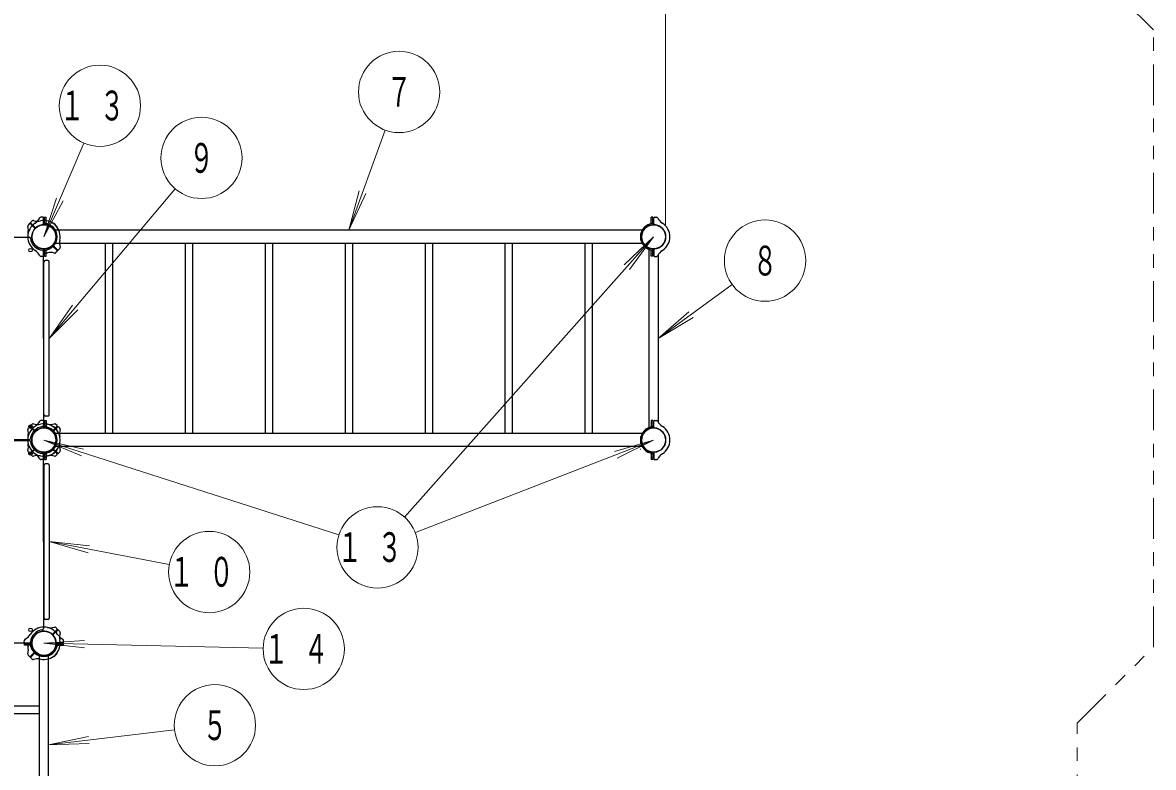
# Model space of a CAD drawing. Units: millimetres on the paper. Extents: x -385 to 0, y -594 to 267.
# Drawn here: x -239.2 to -155.8, y 152.1 to 207.1 of the extents above; entities that cross this region are included whole.
import ezdxf
from ezdxf.enums import TextEntityAlignment as Align

# ---------------------------------------------------------------- set-up
doc = ezdxf.new("R2010")
doc.units = ezdxf.units.MM
doc.linetypes.add('USER1', pattern=[4.5, 2.5, -2])
doc.linetypes.add('USER3', pattern=[8, 3, -1, 1, -1, 1, -1])
doc.layers.add('LY_1', color=7, linetype='Continuous', lineweight=25)
doc.styles.add('ＭＳ ゴシック', font='')
doc.styles.get('ＭＳ ゴシック').set_extended_font_data('MS Gothic')

msp = doc.modelspace()

# ---------------------------------------------------------------- linework, layer by layer
at = {"layer": 'LY_1', "lineweight": 13}
for p, q in [((-191.774, 192.153), (-191.774, 237.175)), ((-212.474, 199.154), (-215.165, 191.766)), ((-234.714, 198.19), (-237.665, 191.28)), ((-227.97, 194.812), (-237.285, 183.78)), ((-215.165, 191.766), (-214.388, 194.664)), ((-215.165, 191.766), (-213.896, 194.485)), ((-237.665, 191.28), (-236.731, 194.131)), ((-237.665, 191.28), (-236.25, 193.926)), ((-211.051, 170.599), (-192.665, 191.28)), ((-192.665, 191.28), (-194.846, 189.22)), ((-192.665, 191.28), (-194.455, 188.873)), ((-186.863, 187.756), (-192.325, 183.78)), ((-237.285, 183.78), (-235.556, 186.232)), ((-237.285, 183.78), (-235.157, 185.895)), ((-192.325, 183.78), (-190.062, 185.751)), ((-192.325, 183.78), (-189.755, 185.328)), ((-237.665, 176.28), (-234.9, 175.116)), ((-237.665, 176.28), (-234.74, 175.614)), ((-215.9, 169.276), (-237.665, 176.28)), ((-210.249, 169.444), (-192.665, 176.28)), ((-192.665, 176.28), (-195.545, 175.441)), ((-192.665, 176.28), (-195.355, 174.954)), ((-237.285, 168.78), (-234.397, 167.966)), ((-237.285, 168.78), (-234.3, 168.48)), ((-228.416, 167.096), (-237.285, 168.78)), ((-237.665, 161.28), (-234.671, 161.477)), ((-237.665, 161.28), (-234.682, 160.954)), ((-221.483, 160.931), (-237.665, 161.28)), ((-228.027, 154.881), (-237.325, 153.78)), ((-237.325, 153.78), (-234.387, 154.391)), ((-237.325, 153.78), (-234.326, 153.872))]:
    msp.add_line(p, q, dxfattribs=at)
at = {"layer": 'LY_1'}
for p, q in [((-238.739, 192.254), (-238.839, 192.148)), ((-238.349, 191.922), (-238.682, 192.255)), ((-238.306, 191.964), (-238.639, 192.297)), ((-238.638, 192.355), (-238.532, 192.454)), ((-237.736, 192.729), (-237.893, 192.723)), ((-237.695, 192.218), (-237.695, 192.689)), ((-237.614, 192.178), (-237.614, 192.72)), ((-237.614, 192.72), (-237.494, 192.72)), ((-237.494, 192.248), (-237.494, 192.72)), ((-236.969, 192.258), (-236.967, 192.261)), ((-236.686, 191.975), (-236.684, 191.978)), ((-192.836, 192.248), (-192.836, 192.72)), ((-192.716, 192.72), (-192.836, 192.72)), ((-192.716, 192.178), (-192.716, 192.72)), ((-192.635, 192.218), (-192.635, 192.689)), ((-192.593, 192.729), (-192.436, 192.723)), ((-245.165, 191.25), (-238.757, 191.25)), ((-193.511, 191.766), (-236.818, 191.766)), ((-237.695, 183.78), (-237.695, 190.343)), ((-237.614, 189.84), (-237.614, 190.382)), ((-237.494, 189.84), (-237.494, 190.313)), ((-237.023, 190.596), (-236.69, 190.263)), ((-236.981, 190.639), (-236.647, 190.305)), ((-193.511, 190.794), (-236.818, 190.794)), ((-236.59, 190.306), (-236.483, 190.421)), ((-233.137, 190.794), (-233.137, 176.766)), ((-232.593, 190.794), (-232.593, 176.766)), ((-227.237, 190.794), (-227.237, 176.766)), ((-226.693, 190.794), (-226.693, 176.766)), ((-221.337, 190.794), (-221.337, 176.766)), ((-220.793, 190.794), (-220.793, 176.766)), ((-215.437, 190.794), (-215.437, 176.766)), ((-214.893, 190.794), (-214.893, 176.766)), ((-209.537, 190.794), (-209.537, 176.766)), ((-208.993, 190.794), (-208.993, 176.766)), ((-203.637, 190.794), (-203.637, 176.766)), ((-203.093, 190.794), (-203.093, 176.766)), ((-197.737, 190.794), (-197.737, 176.766)), ((-197.193, 190.794), (-197.193, 176.766)), ((-193.005, 190.36), (-193.005, 177.2)), ((-192.836, 189.84), (-192.836, 190.313)), ((-192.716, 189.84), (-192.716, 190.382)), ((-192.635, 190.343), (-192.635, 189.872)), ((-237.741, 189.832), (-237.893, 189.837)), ((-237.614, 189.84), (-237.494, 189.84)), ((-237.385, 189.53), (-237.565, 189.53)), ((-236.691, 190.205), (-236.806, 190.098)), ((-192.716, 189.84), (-192.836, 189.84)), ((-192.588, 189.832), (-192.436, 189.837)), ((-192.325, 189.957), (-192.325, 177.603)), ((-237.665, 178.13), (-237.665, 189.43)), ((-237.285, 178.13), (-237.285, 189.43)), ((-237.695, 183.78), (-237.695, 177.218)), ((-237.385, 178.03), (-237.565, 178.03)), ((-238.739, 177.254), (-238.839, 177.148)), ((-238.349, 176.922), (-238.682, 177.255)), ((-238.306, 176.964), (-238.639, 177.297)), ((-238.638, 177.355), (-238.532, 177.454)), ((-237.741, 177.729), (-237.893, 177.723)), ((-237.614, 177.72), (-237.494, 177.72)), ((-237.614, 177.72), (-237.614, 177.179)), ((-237.494, 177.72), (-237.494, 177.248)), ((-237.023, 176.964), (-236.69, 177.297)), ((-236.981, 176.922), (-236.647, 177.255)), ((-236.969, 177.258), (-236.967, 177.261)), ((-236.691, 177.355), (-236.806, 177.462)), ((-236.686, 176.975), (-236.684, 176.978)), ((-236.59, 177.254), (-236.483, 177.139)), ((-192.716, 177.72), (-192.836, 177.72)), ((-192.836, 177.72), (-192.836, 177.248)), ((-192.716, 177.72), (-192.716, 177.179)), ((-192.635, 177.218), (-192.635, 177.689)), ((-192.588, 177.729), (-192.436, 177.723)), ((-245.165, 176.31), (-238.757, 176.31)), ((-245.165, 176.25), (-238.757, 176.25)), ((-193.511, 176.766), (-236.818, 176.766)), ((-238.739, 175.306), (-238.839, 175.413)), ((-238.349, 175.639), (-238.682, 175.305)), ((-238.306, 175.596), (-238.639, 175.263)), ((-237.695, 168.78), (-237.695, 175.343)), ((-237.614, 175.382), (-237.614, 174.84)), ((-237.494, 175.313), (-237.494, 174.84)), ((-237.023, 175.596), (-236.69, 175.263)), ((-236.981, 175.639), (-236.647, 175.305)), ((-236.969, 175.302), (-236.967, 175.3)), ((-193.511, 175.794), (-236.818, 175.794)), ((-236.686, 175.585), (-236.684, 175.583)), ((-236.59, 175.306), (-236.483, 175.421)), ((-193.643, 175.585), (-193.645, 175.583)), ((-192.836, 175.313), (-192.836, 174.84)), ((-192.716, 175.382), (-192.716, 174.84)), ((-192.635, 175.343), (-192.635, 174.872)), ((-238.638, 175.205), (-238.532, 175.106)), ((-237.736, 174.832), (-237.893, 174.837)), ((-237.614, 174.84), (-237.494, 174.84)), ((-237.385, 174.53), (-237.565, 174.53)), ((-236.691, 175.205), (-236.806, 175.098)), ((-192.716, 174.84), (-192.836, 174.84)), ((-192.593, 174.832), (-192.436, 174.837)), ((-237.665, 174.43), (-237.665, 163.13)), ((-237.285, 174.43), (-237.285, 163.13)), ((-237.695, 168.78), (-237.695, 162.372)), ((-237.385, 163.03), (-237.565, 163.03)), ((-237.023, 161.964), (-236.69, 162.297)), ((-236.981, 161.922), (-236.647, 162.255)), ((-236.691, 162.355), (-236.806, 162.462)), ((-236.59, 162.254), (-236.483, 162.139)), ((-245.165, 161.31), (-238.602, 161.31)), ((-239.113, 161.352), (-239.108, 161.509)), ((-239.105, 161.13), (-239.105, 161.25)), ((-238.594, 161.25), (-239.105, 161.25)), ((-238.662, 161.13), (-239.105, 161.13)), ((-236.735, 161.25), (-236.225, 161.25)), ((-236.727, 161.31), (-236.256, 161.31)), ((-236.667, 161.13), (-236.225, 161.13)), ((-236.225, 161.13), (-236.225, 161.25)), ((-236.216, 161.352), (-236.222, 161.509)), ((-238.739, 160.306), (-238.839, 160.413)), ((-238.349, 160.639), (-238.682, 160.305)), ((-238.306, 160.596), (-238.639, 160.263)), ((-238.005, 147.197), (-238.005, 160.364)), ((-237.325, 147.197), (-237.325, 160.364)), ((-236.969, 160.302), (-236.967, 160.3)), ((-236.686, 160.585), (-236.684, 160.583)), ((-238.638, 160.205), (-238.532, 160.106)), ((-242.33, 156.652), (-238.005, 156.652)), ((-242.165, 156.108), (-238.005, 156.108))]:
    msp.add_line(p, q, dxfattribs=at)
at = {"layer": 'LY_1', "linetype": 'USER1', "lineweight": 13}
for p, q in [((-237.614, 192.54), (-237.494, 192.54)), ((-237.614, 192.32), (-237.494, 192.32)), ((-192.716, 192.54), (-192.836, 192.54)), ((-192.716, 192.32), (-192.836, 192.32)), ((-237.614, 190.24), (-237.494, 190.24)), ((-237.614, 190.02), (-237.494, 190.02)), ((-192.716, 190.24), (-192.836, 190.24)), ((-192.716, 190.02), (-192.836, 190.02)), ((-237.614, 177.54), (-237.494, 177.54)), ((-237.614, 177.32), (-237.494, 177.32)), ((-192.716, 177.54), (-192.836, 177.54)), ((-192.716, 177.32), (-192.836, 177.32)), ((-237.614, 175.24), (-237.494, 175.24)), ((-237.614, 175.02), (-237.494, 175.02)), ((-192.716, 175.24), (-192.836, 175.24)), ((-192.716, 175.02), (-192.836, 175.02))]:
    msp.add_line(p, q, dxfattribs=at)
at = {"layer": 'LY_1', "linetype": 'USER3', "lineweight": 13}
msp.add_lwpolyline([(-182.481, 77.508), (-161.393, 98.597), (-161.393, 155.38), (-155.774, 160.999), (-155.774, 206.561), (-177.384, 228.171), (-267.945, 228.171), (-316.445, 179.672), (-316.445, 165.109), (-319.556, 161.998), (-319.556, 115.562), (-316.865, 112.871), (-316.865, 78.223), (-291.542, 52.9), (-258.787, 52.9), (-234.179, 77.508)], close=True, dxfattribs=at)
at = {"layer": 'LY_1', "lineweight": 13}
for centre in [(-211.447, 201.973), (-233.535, 200.949), (-226.035, 197.104), (-184.438, 189.522), (-213.045, 168.357), (-225.468, 166.537), (-218.483, 160.866), (-225.048, 155.234)]:
    msp.add_circle(centre, 3, dxfattribs=at)
at = {"layer": 'LY_1'}
for centre, radius in [((-237.665, 191.28), 0.891), ((-192.665, 191.28), 0.891), ((-238.655, 190.29), 0.13), ((-238.655, 177.27), 0.13), ((-237.665, 176.28), 0.891), ((-192.665, 176.28), 0.891), ((-238.655, 175.29), 0.13), ((-238.655, 162.27), 0.13), ((-237.665, 161.28), 0.891)]:
    msp.add_circle(centre, radius, dxfattribs=at)
for centre, radius, start, end in [((-237.665, 191.28), 1.2, 122.72719, 237.27281), ((-238.765, 192.079), 0.1, 137, 197.54116), ((-239.814, 191.748), 1, 347.72719, 17.54116), ((-238.71, 192.227), 0.04, 45, 137), ((-238.611, 192.326), 0.04, 133, 225), ((-237.665, 191.28), 0.9, 45, 310.72934), ((-238.464, 192.381), 0.1, 72.45884, 133), ((-238.132, 193.43), 1, 252.45884, 282.27281), ((-238.854, 193.131), 1, 302.72719, 332.54116), ((-237.878, 192.624), 0.1, 92, 152.54116), ((-237.665, 191.28), 1.2, 45, 102.27281), ((-237.735, 192.689), 0.04, 0, 92), ((-237.735, 192.218), 0.04, 274.27066, 0), ((-237.674, 191.28), 0.984, 273.49581, 86.50419), ((-237.674, 191.28), 0.9, 273.82255, 86.17745), ((-236.953, 192.246), 0.02, 53.62693, 135), ((-237.665, 191.28), 1.22, 45, 53.62693), ((-237.665, 191.28), 1.2, 347.72719, 45), ((-237.665, 191.28), 1.22, 36.37307, 45), ((-236.698, 191.992), 0.02, 315, 36.37307), ((-192.656, 191.28), 0.984, 93.49581, 266.50419), ((-192.656, 191.28), 0.9, 93.82255, 266.17745), ((-192.595, 192.689), 0.04, 88, 180), ((-192.595, 192.218), 0.04, 180, 265.72934), ((-192.665, 191.28), 0.9, 0, 85.72934), ((-192.451, 192.624), 0.1, 27.45884, 88), ((-191.475, 193.131), 1, 207.45884, 237.27281), ((-192.665, 191.28), 1.2, 0, 57.2728), ((-238.757, 191.15), 0.1, 6.78718, 90), ((-237.665, 191.28), 1, 186.78718, 263.21282), ((-238.377, 191.894), 0.04, 319.27066, 45), ((-238.278, 191.993), 0.04, 225, 310.72934), ((-237.665, 191.28), 0.9, 319.27066, 45), ((-192.665, 191.28), 0.9, 274.27066, 0), ((-192.665, 191.28), 1.2, 302.72719, 0), ((-237.735, 190.343), 0.04, 0, 85.72934), ((-237.051, 190.568), 0.04, 45, 130.72934), ((-236.952, 190.667), 0.04, 139.27066, 225), ((-236.619, 190.334), 0.04, 225, 317), ((-235.515, 190.813), 1, 167.72719, 197.54116), ((-236.564, 190.481), 0.1, 317, 17.54116), ((-192.595, 190.343), 0.04, 94.27066, 180), ((-238.854, 189.429), 1, 27.45884, 57.2728), ((-237.878, 189.937), 0.1, 207.45884, 268), ((-237.795, 190.188), 0.1, 0, 83.21282), ((-237.735, 189.872), 0.04, 268, 0), ((-237.665, 191.28), 1.2, 268.56746, 282.27281), ((-237.565, 189.43), 0.1, 90, 180), ((-237.197, 189.13), 1, 72.45884, 102.27281), ((-237.385, 189.43), 0.1, 0, 90), ((-236.865, 190.179), 0.1, 252.45884, 313), ((-236.718, 190.235), 0.04, 313, 45), ((-192.595, 189.872), 0.04, 180, 272), ((-192.451, 189.937), 0.1, 272, 332.54116), ((-191.475, 189.429), 1, 122.72719, 152.54116), ((-237.565, 178.13), 0.1, 180, 270), ((-237.385, 178.13), 0.1, 270, 0), ((-237.665, 176.28), 1.2, 122.72719, 237.27281), ((-238.765, 177.079), 0.1, 137, 197.54116), ((-239.814, 176.748), 1, 347.72719, 17.54116), ((-238.71, 177.227), 0.04, 45, 137), ((-237.665, 176.28), 1, 96.78718, 173.21282), ((-238.611, 177.326), 0.04, 133, 225), ((-237.665, 176.28), 0.9, 45, 315), ((-238.464, 177.381), 0.1, 72.45884, 133), ((-238.132, 178.43), 1, 252.45884, 282.27281), ((-238.854, 178.131), 1, 302.72719, 332.54116), ((-238.278, 176.993), 0.04, 225, 310.72934), ((-237.878, 177.624), 0.1, 92, 152.54116), ((-237.665, 176.28), 1.2, 45, 102.27281), ((-237.795, 177.372), 0.1, 276.78718, 0), ((-237.735, 177.689), 0.04, 0, 92), ((-237.735, 177.218), 0.04, 274.27066, 0), ((-237.674, 176.28), 0.984, 273.49581, 86.50419), ((-237.674, 176.28), 0.9, 273.82255, 86.17745), ((-237.197, 178.43), 1, 257.72719, 287.54116), ((-237.051, 176.993), 0.04, 229.27066, 315), ((-236.953, 177.246), 0.02, 53.62693, 135), ((-237.665, 176.28), 1.22, 45, 53.62693), ((-236.865, 177.381), 0.1, 47, 107.54116), ((-237.665, 176.28), 1.2, 315, 45), ((-237.665, 176.28), 1.22, 36.37307, 45), ((-236.718, 177.326), 0.04, 315, 47), ((-236.698, 176.992), 0.02, 315, 36.37307), ((-236.619, 177.227), 0.04, 43, 135), ((-235.515, 176.748), 1, 162.45884, 192.27281), ((-236.564, 177.079), 0.1, 342.45884, 43), ((-192.656, 176.28), 0.984, 93.49581, 266.50419), ((-192.656, 176.28), 0.9, 93.82255, 266.17745), ((-192.595, 177.689), 0.04, 88, 180), ((-192.595, 177.218), 0.04, 180, 265.72934), ((-192.665, 176.28), 0.9, 0, 85.72934), ((-192.451, 177.624), 0.1, 27.45884, 88), ((-191.475, 178.131), 1, 207.45884, 237.27281), ((-192.665, 176.28), 1.2, 0, 57.2728), ((-238.757, 176.41), 0.1, 270, 353.21282), ((-238.757, 176.15), 0.1, 6.78718, 90), ((-237.665, 176.28), 1, 186.78718, 263.21282), ((-238.377, 176.894), 0.04, 319.27066, 45), ((-237.665, 176.28), 0.9, 315, 45), ((-236.952, 176.894), 0.04, 135, 220.72934), ((-192.665, 176.28), 0.9, 274.27066, 0), ((-192.665, 176.28), 1.2, 302.72719, 0), ((-238.765, 175.481), 0.1, 162.45884, 223), ((-239.814, 175.813), 1, 342.45884, 12.27281), ((-238.71, 175.334), 0.04, 223, 315), ((-238.377, 175.667), 0.04, 315, 40.72934), ((-238.278, 175.568), 0.04, 49.27066, 135), ((-237.665, 176.28), 1.2, 257.72719, 315), ((-237.795, 175.188), 0.1, 0, 83.21282), ((-237.735, 175.343), 0.04, 0, 85.72934), ((-237.051, 175.568), 0.04, 45, 130.72934), ((-236.952, 175.667), 0.04, 139.27066, 225), ((-236.953, 175.314), 0.02, 225, 306.37307), ((-237.665, 176.28), 1.22, 306.37307, 315), ((-237.665, 176.28), 1.22, 315, 323.62693), ((-236.698, 175.569), 0.02, 323.62693, 45), ((-236.619, 175.334), 0.04, 225, 317), ((-235.515, 175.813), 1, 167.72719, 197.54116), ((-236.564, 175.481), 0.1, 317, 17.54116), ((-192.595, 175.343), 0.04, 94.27066, 180), ((-238.611, 175.235), 0.04, 135, 227), ((-238.464, 175.179), 0.1, 227, 287.54116), ((-238.132, 174.13), 1, 77.72719, 107.54116), ((-238.854, 174.429), 1, 27.45884, 57.2728), ((-237.878, 174.937), 0.1, 207.45884, 268), ((-237.735, 174.872), 0.04, 268, 0), ((-237.565, 174.43), 0.1, 90, 180), ((-237.197, 174.13), 1, 72.45884, 102.27281), ((-237.385, 174.43), 0.1, 0, 90), ((-236.865, 175.179), 0.1, 252.45884, 313), ((-236.718, 175.235), 0.04, 313, 45), ((-192.595, 174.872), 0.04, 180, 272), ((-192.451, 174.937), 0.1, 272, 332.54116), ((-191.475, 174.429), 1, 122.72719, 152.54116), ((-237.565, 163.13), 0.1, 180, 270), ((-237.385, 163.13), 0.1, 270, 0), ((-239.515, 162.47), 1, 297.45884, 327.27281), ((-237.665, 161.28), 1.2, 32.7272, 147.27281), ((-237.665, 161.28), 1, 96.78718, 173.21282), ((-237.665, 161.28), 0.9, 315, 220.72934), ((-237.795, 162.372), 0.1, 276.78718, 0), ((-237.197, 163.43), 1, 257.72719, 287.54116), ((-237.051, 161.993), 0.04, 229.27066, 315), ((-236.952, 161.894), 0.04, 135, 220.72934), ((-236.865, 162.381), 0.1, 47, 107.54116), ((-236.718, 162.326), 0.04, 315, 47), ((-235.814, 162.47), 1, 212.72719, 242.54116), ((-236.619, 162.227), 0.04, 43, 135), ((-235.515, 161.748), 1, 162.45884, 192.27281), ((-236.564, 162.079), 0.1, 342.45884, 43), ((-239.073, 161.35), 0.04, 178, 270), ((-239.008, 161.494), 0.1, 117.45884, 178), ((-237.665, 161.28), 1.2, 178.56746, 192.27281), ((-238.757, 161.41), 0.1, 270, 353.21282), ((-237.665, 161.321), 1.016, 184.0072, 355.9928), ((-238.602, 161.35), 0.04, 270, 355.72934), ((-237.665, 161.321), 0.932, 184.36904, 355.63096), ((-237.665, 161.28), 1.2, 315, 12.27281), ((-236.727, 161.35), 0.04, 184.27066, 270), ((-236.321, 161.494), 0.1, 2, 62.54116), ((-236.256, 161.35), 0.04, 270, 2), ((-238.765, 160.481), 0.1, 162.45884, 223), ((-239.814, 160.813), 1, 342.45884, 12.27281), ((-238.71, 160.334), 0.04, 223, 315), ((-238.611, 160.235), 0.04, 135, 227), ((-238.377, 160.667), 0.04, 315, 40.72934), ((-238.278, 160.568), 0.04, 49.27066, 135), ((-237.665, 161.28), 0.9, 229.27066, 315), ((-237.665, 161.28), 1.2, 257.72719, 315), ((-236.953, 160.314), 0.02, 225, 306.37307), ((-237.665, 161.28), 1.22, 306.37307, 315), ((-237.665, 161.28), 1.22, 315, 323.62693), ((-236.698, 160.569), 0.02, 323.62693, 45), ((-238.464, 160.179), 0.1, 227, 287.54116), ((-238.132, 159.13), 1, 77.72719, 107.54116)]:
    msp.add_arc(centre, radius, start, end, dxfattribs=at)

# ---------------------------------------------------------------- texts
at = {"layer": 'LY_1', "style": 'ＭＳ ゴシック', "width": 0.6}
for s, p in [('７', (-211.447, 201.973)), ('９', (-226.035, 197.104)), ('８', (-184.438, 189.522)), ('５', (-225.048, 155.234))]:
    msp.add_text(s, height=2.199, dxfattribs=at).set_placement(p, align=Align.MIDDLE_CENTER)
at = {"layer": 'LY_1', "char_height": 2.199, "attachment_point": 5, "style": 'ＭＳ ゴシック'}
for s, insert in [('\\T1.64;\\W0.6;１３', (-233.535, 200.949)), ('\\T1.64;\\W0.6;１３', (-213.045, 168.357)), ('\\T1.64;\\W0.6;１０', (-225.468, 166.537)), ('\\T1.64;\\W0.6;１４', (-218.483, 160.866))]:
    msp.add_mtext(s, dxfattribs=dict(at, insert=insert))

doc.saveas('drawing.dxf')
